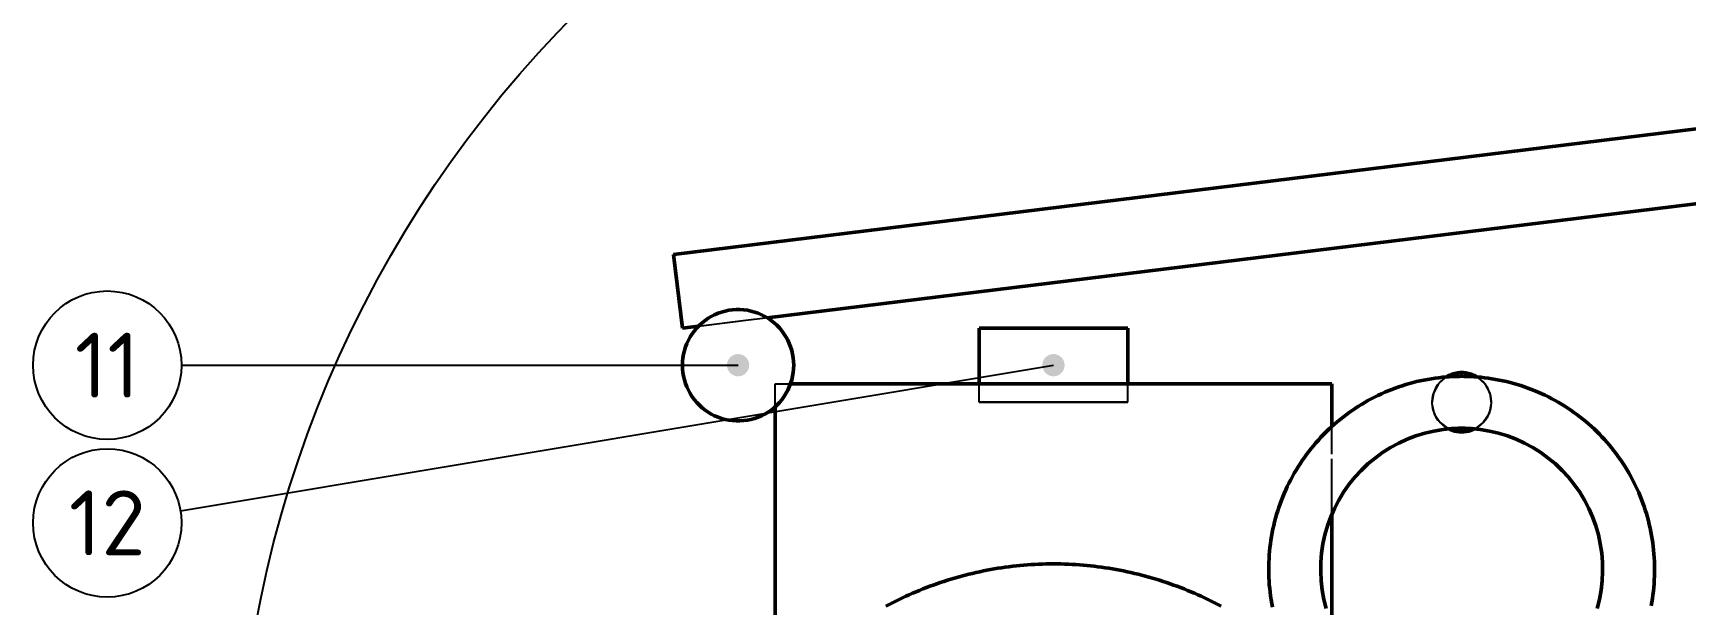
# Model space of a CAD drawing. Header units: millimetres. Extents: x 0 to 594, y 0 to 420.
# Drawn here: x 267.2 to 356.3, y 338.8 to 369.6 of the extents above; entities that cross this region are included whole.
import ezdxf
from ezdxf.enums import TextEntityAlignment as Align

# ---------------------------------------------------------------- set-up
doc = ezdxf.new("R2010")
doc.units = ezdxf.units.MM
doc.linetypes.add('ISO02-TRAZOS', pattern=[3.75, 3, -0.75])
for name, color, linetype, lineweight in [('01-VISIBLE', 7, 'CONTINUOUS', 50), ('02-OCULTA', 4, 'ISO02-TRAZOS', 25), ('06-TEXTO', 7, 'CONTINUOUS', 25), ('08-FINA', 5, 'CONTINUOUS', 25)]:
    doc.layers.add(name, color=color, linetype=linetype, lineweight=lineweight)
doc.styles.add('ISO3098', font='isocpeur.ttf')

msp = doc.modelspace()

# ---------------------------------------------------------------- hatches: boundary and pattern name
at = {"layer": '08-FINA'}
h = msp.add_hatch(color=7, dxfattribs=at)
h.dxf.hatch_style = 1
edge = h.paths.add_edge_path()
edge.add_arc((305.167, 351.693), 0.6, 0, 360)
h = msp.add_hatch(color=7, dxfattribs=at)
h.dxf.hatch_style = 1
edge = h.paths.add_edge_path()
edge.add_arc((322.167, 351.693), 0.6, 0, 360)

# ---------------------------------------------------------------- linework, layer by layer
at = {"layer": '01-VISIBLE'}
for points in [[(301.679, 357.664), (387.244, 368.17)], [(306.73, 354.254), (390.273, 364.511)], [(302.167, 353.693), (301.679, 357.664)], [(308.167, 351.693), (308.16, 351.894), (308.14, 352.093), (308.107, 352.291), (308.06, 352.486), (308.001, 352.677), (307.929, 352.865), (307.844, 353.046), (307.748, 353.222), (307.64, 353.391), (307.521, 353.553), (307.392, 353.706), (307.252, 353.85), (307.104, 353.984), (306.946, 354.109), (306.781, 354.222), (306.608, 354.324), (306.429, 354.415), (306.245, 354.493), (306.055, 354.559), (305.862, 354.612), (305.666, 354.652), (305.467, 354.678), (305.267, 354.692), (305.066, 354.692), (304.866, 354.678), (304.668, 354.652), (304.471, 354.612), (304.278, 354.559), (304.088, 354.493), (303.904, 354.415), (303.725, 354.324), (303.552, 354.222), (303.387, 354.109), (303.23, 353.984), (303.081, 353.85), (302.942, 353.706), (302.812, 353.553), (302.693, 353.391), (302.585, 353.222), (302.489, 353.046), (302.405, 352.865), (302.333, 352.677), (302.273, 352.486), (302.227, 352.291), (302.193, 352.093), (302.173, 351.894), (302.167, 351.693), (302.173, 351.493), (302.193, 351.293), (302.227, 351.096), (302.273, 350.901), (302.333, 350.709), (302.405, 350.522), (302.489, 350.34), (302.585, 350.164), (302.693, 349.996), (302.812, 349.834), (302.942, 349.681), (303.081, 349.537), (303.23, 349.402), (303.387, 349.278), (303.552, 349.165), (303.725, 349.062), (303.904, 348.972), (304.088, 348.894), (304.278, 348.828), (304.471, 348.775), (304.668, 348.735), (304.866, 348.708), (305.066, 348.695), (305.267, 348.695), (305.467, 348.708), (305.666, 348.735), (305.862, 348.775), (306.055, 348.828), (306.245, 348.894), (306.429, 348.972), (306.608, 349.062), (306.781, 349.165), (306.946, 349.278), (307.104, 349.402), (307.252, 349.537), (307.392, 349.681), (307.521, 349.834), (307.64, 349.996), (307.748, 350.164), (307.844, 350.34), (307.929, 350.522), (308.001, 350.709), (308.06, 350.901), (308.107, 351.096), (308.14, 351.293), (308.16, 351.493), (308.167, 351.693)], [(302.167, 353.693), (303.03, 353.799)], [(318.167, 353.693), (318.667, 353.693), (319.167, 353.693), (319.667, 353.693), (320.167, 353.693), (320.667, 353.693), (321.167, 353.693), (321.667, 353.693), (322.167, 353.693), (322.667, 353.693), (323.167, 353.693), (323.667, 353.693), (324.167, 353.693), (324.667, 353.693), (325.167, 353.693), (325.667, 353.693), (326.167, 353.693)], [(318.167, 350.693), (318.167, 353.693)], [(326.167, 350.693), (326.167, 353.693)], [(343.335, 351.06), (343.134, 351.042), (342.933, 351.02), (342.733, 350.994), (342.534, 350.964), (342.335, 350.931), (342.136, 350.893), (341.939, 350.852), (341.742, 350.807), (341.547, 350.758), (341.352, 350.705), (341.158, 350.649), (340.966, 350.588), (340.774, 350.525), (340.584, 350.457), (340.396, 350.386), (340.208, 350.311), (340.022, 350.232), (339.838, 350.15), (339.656, 350.064), (339.475, 349.975), (339.296, 349.882), (339.118, 349.786), (338.943, 349.686), (338.769, 349.583), (338.598, 349.477), (338.429, 349.367), (338.261, 349.254), (338.096, 349.138), (337.934, 349.019), (337.774, 348.896), (337.616, 348.771), (337.46, 348.642), (337.307, 348.511), (337.157, 348.376), (337.009, 348.239), (336.864, 348.098), (336.722, 347.955), (336.582, 347.81), (336.446, 347.661), (336.312, 347.51), (336.181, 347.356), (336.054, 347.2), (335.929, 347.042), (335.807, 346.881), (335.689, 346.717), (335.574, 346.552), (335.462, 346.384), (335.353, 346.214), (335.247, 346.042), (335.145, 345.868), (335.047, 345.692), (334.952, 345.514), (334.86, 345.335), (334.771, 345.153), (334.687, 344.97), (334.606, 344.785), (334.528, 344.599), (334.454, 344.411), (334.384, 344.222), (334.317, 344.032), (334.254, 343.84), (334.195, 343.647), (334.14, 343.453), (334.088, 343.258), (334.04, 343.062), (333.996, 342.866), (333.956, 342.668), (333.919, 342.469), (333.887, 342.27), (333.858, 342.071), (333.833, 341.87), (333.813, 341.67), (333.796, 341.469), (333.783, 341.267), (333.773, 341.066), (333.768, 340.864), (333.767, 340.662), (333.769, 340.461), (333.776, 340.259), (333.786, 340.058), (333.8, 339.856), (333.819, 339.655), (333.841, 339.455), (333.867, 339.255), (333.896, 339.055), (333.93, 338.856), (333.968, 338.658)], [(344.167, 351.293), (344.094, 351.292), (344.021, 351.287), (343.949, 351.278), (343.877, 351.267), (343.805, 351.252), (343.735, 351.234), (343.665, 351.213), (343.596, 351.188), (343.529, 351.161), (343.463, 351.13), (343.398, 351.096), (343.335, 351.06)], [(344.167, 351.093), (344.097, 351.093), (344.028, 351.092), (343.958, 351.091), (343.889, 351.09), (343.82, 351.088), (343.75, 351.085), (343.681, 351.082), (343.612, 351.079), (343.542, 351.075), (343.473, 351.07), (343.404, 351.065), (343.335, 351.06)], [(344.999, 351.06), (344.936, 351.096), (344.871, 351.13), (344.805, 351.161), (344.737, 351.188), (344.668, 351.213), (344.599, 351.234), (344.528, 351.252), (344.457, 351.267), (344.385, 351.278), (344.312, 351.287), (344.24, 351.292), (344.167, 351.293)], [(344.999, 351.06), (344.929, 351.065), (344.86, 351.07), (344.791, 351.075), (344.722, 351.079), (344.652, 351.082), (344.583, 351.085), (344.514, 351.088), (344.444, 351.09), (344.375, 351.091), (344.305, 351.092), (344.236, 351.093), (344.167, 351.093)], [(354.378, 338.722), (354.414, 338.92), (354.447, 339.118), (354.475, 339.317), (354.5, 339.517), (354.521, 339.717), (354.538, 339.917), (354.551, 340.118), (354.56, 340.318), (354.565, 340.519), (354.567, 340.72), (354.564, 340.921), (354.558, 341.122), (354.548, 341.323), (354.533, 341.523), (354.516, 341.724), (354.494, 341.923), (354.468, 342.123), (354.438, 342.321), (354.405, 342.52), (354.368, 342.717), (354.327, 342.914), (354.282, 343.11), (354.233, 343.305), (354.181, 343.499), (354.125, 343.692), (354.065, 343.884), (354.002, 344.075), (353.934, 344.264), (353.864, 344.452), (353.789, 344.639), (353.711, 344.824), (353.63, 345.008), (353.544, 345.19), (353.456, 345.37), (353.364, 345.549), (353.268, 345.726), (353.169, 345.901), (353.067, 346.074), (352.961, 346.245), (352.852, 346.413), (352.74, 346.58), (352.625, 346.745), (352.506, 346.907), (352.385, 347.067), (352.26, 347.225), (352.132, 347.38), (352.001, 347.533), (351.868, 347.683), (351.731, 347.83), (351.592, 347.975), (351.45, 348.117), (351.305, 348.257), (351.158, 348.393), (351.007, 348.527), (350.855, 348.658), (350.7, 348.785), (350.542, 348.91), (350.382, 349.032), (350.22, 349.15), (350.055, 349.266), (349.888, 349.378), (349.72, 349.487), (349.549, 349.593), (349.376, 349.695), (349.201, 349.794), (349.024, 349.889), (348.845, 349.982), (348.665, 350.07), (348.483, 350.155), (348.299, 350.237), (348.114, 350.315), (347.927, 350.39), (347.739, 350.46), (347.55, 350.528), (347.359, 350.591), (347.167, 350.651), (346.974, 350.707), (346.78, 350.76), (346.585, 350.808), (346.389, 350.853), (346.192, 350.894), (345.995, 350.931), (345.797, 350.965), (345.598, 350.994), (345.399, 351.02), (345.199, 351.042), (344.999, 351.06)], [(307.995, 350.693), (308.524, 350.693), (309.052, 350.693), (309.581, 350.693), (310.109, 350.693), (310.638, 350.693), (311.167, 350.693)], [(311.167, 350.693), (333.167, 350.693)], [(337.167, 350.693), (336.595, 350.693), (336.024, 350.693), (335.452, 350.693), (334.881, 350.693), (334.31, 350.693), (333.738, 350.693), (333.167, 350.693)], [(337.167, 348.385), (337.167, 350.693)], [(307.167, 333.647), (307.167, 349.457)], [(336.865, 338.585), (336.742, 339.072), (336.651, 339.567), (336.593, 340.066), (336.568, 340.568), (336.576, 341.07), (336.618, 341.571), (336.692, 342.068), (336.799, 342.559), (336.939, 343.042), (337.11, 343.514), (337.312, 343.975), (337.543, 344.421), (337.804, 344.85), (338.093, 345.262), (338.408, 345.653), (338.748, 346.023), (339.112, 346.369), (339.499, 346.691), (339.905, 346.986), (340.33, 347.254), (340.772, 347.493), (341.229, 347.703), (341.699, 347.882), (342.179, 348.029), (342.669, 348.144), (343.164, 348.227), (343.664, 348.277), (344.167, 348.293)], [(344.167, 348.293), (344.107, 348.293), (344.048, 348.292), (343.989, 348.291), (343.929, 348.29), (343.87, 348.288), (343.811, 348.285), (343.752, 348.282), (343.692, 348.279), (343.633, 348.275), (343.574, 348.27), (343.515, 348.265), (343.456, 348.26)], [(343.456, 348.26), (343.568, 348.21), (343.683, 348.168), (343.802, 348.136), (343.922, 348.112), (344.044, 348.098), (344.167, 348.093), (344.289, 348.098), (344.411, 348.112), (344.532, 348.136), (344.65, 348.168), (344.766, 348.21), (344.878, 348.26)], [(344.878, 348.26), (344.819, 348.265), (344.759, 348.27), (344.7, 348.275), (344.641, 348.279), (344.582, 348.282), (344.523, 348.285), (344.463, 348.288), (344.404, 348.29), (344.345, 348.291), (344.285, 348.292), (344.226, 348.293), (344.167, 348.293)], [(344.167, 348.293), (344.669, 348.277), (345.169, 348.227), (345.665, 348.144), (346.154, 348.029), (346.634, 347.882), (347.104, 347.703), (347.561, 347.493), (348.003, 347.254), (348.428, 346.986), (348.835, 346.691), (349.221, 346.369), (349.585, 346.023), (349.925, 345.653), (350.24, 345.262), (350.529, 344.85), (350.79, 344.421), (351.022, 343.975), (351.224, 343.514), (351.395, 343.042), (351.534, 342.559), (351.641, 342.068), (351.716, 341.571), (351.757, 341.07), (351.766, 340.568), (351.741, 340.066), (351.683, 339.567), (351.592, 339.072), (351.468, 338.585)], [(337.167, 337.734), (337.167, 343.653)], [(322.167, 340.985), (321.966, 340.984), (321.766, 340.98), (321.566, 340.975), (321.366, 340.968), (321.166, 340.958), (320.966, 340.947), (320.766, 340.933), (320.566, 340.917), (320.367, 340.899), (320.167, 340.879), (319.968, 340.857), (319.769, 340.833), (319.571, 340.806), (319.373, 340.778), (319.175, 340.748), (318.977, 340.715), (318.78, 340.68), (318.583, 340.644), (318.386, 340.605), (318.19, 340.564), (317.995, 340.521), (317.799, 340.476), (317.605, 340.429), (317.411, 340.38), (317.217, 340.329), (317.024, 340.275), (316.831, 340.22), (316.639, 340.163), (316.448, 340.104), (316.257, 340.042), (316.067, 339.979), (315.878, 339.914), (315.689, 339.846), (315.501, 339.777), (315.314, 339.706), (315.128, 339.633), (314.942, 339.557), (314.757, 339.48), (314.573, 339.401), (314.39, 339.32), (314.208, 339.237), (314.026, 339.152), (313.846, 339.066), (313.666, 338.977), (313.487, 338.886), (313.31, 338.794), (313.133, 338.7)], [(331.2, 338.7), (331.024, 338.794), (330.846, 338.886), (330.667, 338.977), (330.488, 339.066), (330.307, 339.152), (330.126, 339.237), (329.943, 339.32), (329.76, 339.401), (329.576, 339.48), (329.391, 339.557), (329.206, 339.633), (329.019, 339.706), (328.832, 339.777), (328.644, 339.846), (328.455, 339.914), (328.266, 339.979), (328.076, 340.042), (327.885, 340.104), (327.694, 340.163), (327.502, 340.22), (327.31, 340.275), (327.116, 340.329), (326.923, 340.38), (326.729, 340.429), (326.534, 340.476), (326.339, 340.521), (326.143, 340.564), (325.947, 340.605), (325.751, 340.644), (325.554, 340.68), (325.356, 340.715), (325.159, 340.748), (324.961, 340.778), (324.762, 340.806), (324.564, 340.833), (324.365, 340.857), (324.166, 340.879), (323.967, 340.899), (323.767, 340.917), (323.568, 340.933), (323.368, 340.947), (323.168, 340.958), (322.968, 340.968), (322.767, 340.975), (322.567, 340.98), (322.367, 340.984), (322.167, 340.985)]]:
    msp.add_lwpolyline(points, dxfattribs=at)
at = {"layer": '02-OCULTA'}
for points in [[(301.679, 357.664), (387.244, 368.17)], [(302.167, 353.693), (390.273, 364.511)], [(302.167, 353.693), (301.679, 357.664)], [(308.167, 351.693), (308.16, 351.894), (308.14, 352.093), (308.107, 352.291), (308.06, 352.486), (308.001, 352.677), (307.929, 352.865), (307.844, 353.046), (307.748, 353.222), (307.64, 353.391), (307.521, 353.553), (307.392, 353.706), (307.252, 353.85), (307.104, 353.984), (306.946, 354.109), (306.781, 354.222), (306.608, 354.324), (306.429, 354.415), (306.245, 354.493), (306.055, 354.559), (305.862, 354.612), (305.666, 354.652), (305.467, 354.678), (305.267, 354.692), (305.066, 354.692), (304.866, 354.678), (304.668, 354.652), (304.471, 354.612), (304.278, 354.559), (304.088, 354.493), (303.904, 354.415), (303.725, 354.324), (303.552, 354.222), (303.387, 354.109), (303.23, 353.984), (303.081, 353.85), (302.942, 353.706), (302.812, 353.553), (302.693, 353.391), (302.585, 353.222), (302.489, 353.046), (302.405, 352.865), (302.333, 352.677), (302.273, 352.486), (302.227, 352.291), (302.193, 352.093), (302.173, 351.894), (302.167, 351.693), (302.173, 351.493), (302.193, 351.293), (302.227, 351.096), (302.273, 350.901), (302.333, 350.709), (302.405, 350.522), (302.489, 350.34), (302.585, 350.164), (302.693, 349.996), (302.812, 349.834), (302.942, 349.681), (303.081, 349.537), (303.23, 349.402), (303.387, 349.278), (303.552, 349.165), (303.725, 349.062), (303.904, 348.972), (304.088, 348.894), (304.278, 348.828), (304.471, 348.775), (304.668, 348.735), (304.866, 348.708), (305.066, 348.695), (305.267, 348.695), (305.467, 348.708), (305.666, 348.735), (305.862, 348.775), (306.055, 348.828), (306.245, 348.894), (306.429, 348.972), (306.608, 349.062), (306.781, 349.165), (306.946, 349.278), (307.104, 349.402), (307.252, 349.537), (307.392, 349.681), (307.521, 349.834), (307.64, 349.996), (307.748, 350.164), (307.844, 350.34), (307.929, 350.522), (308.001, 350.709), (308.06, 350.901), (308.107, 351.096), (308.14, 351.293), (308.16, 351.493), (308.167, 351.693)], [(303.03, 353.799), (306.73, 354.254)], [(326.167, 353.693), (325.667, 353.693), (325.167, 353.693), (324.667, 353.693), (324.167, 353.693), (323.667, 353.693), (323.167, 353.693), (322.667, 353.693), (322.167, 353.693), (321.667, 353.693), (321.167, 353.693), (320.667, 353.693), (320.167, 353.693), (319.667, 353.693), (319.167, 353.693), (318.667, 353.693), (318.167, 353.693)], [(345.767, 349.693), (345.754, 349.894), (345.716, 350.091), (345.654, 350.282), (345.569, 350.464), (345.461, 350.634), (345.333, 350.789), (345.187, 350.926), (345.024, 351.044), (344.848, 351.141), (344.661, 351.215), (344.466, 351.265), (344.267, 351.29), (344.066, 351.29), (343.867, 351.265), (343.672, 351.215), (343.485, 351.141), (343.309, 351.044), (343.147, 350.926), (343, 350.789), (342.872, 350.634), (342.765, 350.464), (342.679, 350.282), (342.617, 350.091), (342.579, 349.894), (342.567, 349.693), (342.579, 349.493), (342.617, 349.295), (342.679, 349.104), (342.765, 348.923), (342.872, 348.753), (343, 348.598), (343.147, 348.461), (343.309, 348.342), (343.485, 348.246), (343.672, 348.172), (343.867, 348.122), (344.066, 348.097), (344.267, 348.097), (344.466, 348.122), (344.661, 348.172), (344.848, 348.246), (345.024, 348.342), (345.187, 348.461), (345.333, 348.598), (345.461, 348.753), (345.569, 348.923), (345.654, 349.104), (345.716, 349.295), (345.754, 349.493), (345.767, 349.693)], [(343.335, 351.06), (342.911, 350.685), (342.644, 350.185), (342.568, 349.624), (342.692, 349.072), (343.001, 348.597), (343.456, 348.26)], [(344.999, 351.06), (345.423, 350.685), (345.689, 350.185), (345.765, 349.624), (345.641, 349.072), (345.332, 348.597), (344.878, 348.26)], [(307.167, 349.457), (307.167, 350.693)], [(307.167, 286.896), (307.167, 350.693)], [(307.167, 350.693), (307.305, 350.693), (307.443, 350.693), (307.581, 350.693), (307.719, 350.693), (307.857, 350.693), (307.995, 350.693)], [(307.167, 350.693), (307.667, 350.693), (308.167, 350.693), (308.667, 350.693), (309.167, 350.693), (309.667, 350.693), (310.167, 350.693), (310.667, 350.693), (311.167, 350.693)], [(311.167, 350.693), (333.167, 350.693)], [(318.167, 349.693), (318.167, 350.693)], [(326.167, 349.693), (326.167, 350.693)], [(337.167, 350.693), (336.667, 350.693), (336.167, 350.693), (335.667, 350.693), (335.167, 350.693), (334.667, 350.693), (334.167, 350.693), (333.667, 350.693), (333.167, 350.693)], [(337.167, 286.896), (337.167, 350.693)], [(326.167, 349.693), (325.667, 349.693), (325.167, 349.693), (324.667, 349.693), (324.167, 349.693), (323.667, 349.693), (323.167, 349.693), (322.667, 349.693), (322.167, 349.693), (321.667, 349.693), (321.167, 349.693), (320.667, 349.693), (320.167, 349.693), (319.667, 349.693), (319.167, 349.693), (318.667, 349.693), (318.167, 349.693)], [(318.167, 349.693), (318.667, 349.693), (319.167, 349.693), (319.667, 349.693), (320.167, 349.693), (320.667, 349.693), (321.167, 349.693), (321.667, 349.693), (322.167, 349.693), (322.667, 349.693), (323.167, 349.693), (323.667, 349.693), (324.167, 349.693), (324.667, 349.693), (325.167, 349.693), (325.667, 349.693), (326.167, 349.693)], [(337.167, 343.653), (337.167, 348.385)], [(331.2, 338.7), (331.024, 338.794), (330.846, 338.886), (330.667, 338.977), (330.488, 339.066), (330.307, 339.152), (330.126, 339.237), (329.943, 339.32), (329.76, 339.401), (329.576, 339.48), (329.391, 339.557), (329.206, 339.633), (329.019, 339.706), (328.832, 339.777), (328.644, 339.846), (328.455, 339.914), (328.266, 339.979), (328.076, 340.042), (327.885, 340.104), (327.694, 340.163), (327.502, 340.22), (327.31, 340.275), (327.116, 340.329), (326.923, 340.38), (326.729, 340.429), (326.534, 340.476), (326.339, 340.521), (326.143, 340.564), (325.947, 340.605), (325.751, 340.644), (325.554, 340.68), (325.356, 340.715), (325.159, 340.748), (324.961, 340.778), (324.762, 340.806), (324.564, 340.833), (324.365, 340.857), (324.166, 340.879), (323.967, 340.899), (323.767, 340.917), (323.568, 340.933), (323.368, 340.947), (323.168, 340.958), (322.968, 340.968), (322.767, 340.975), (322.567, 340.98), (322.367, 340.984), (322.167, 340.985), (321.966, 340.984), (321.766, 340.98), (321.566, 340.975), (321.366, 340.968), (321.166, 340.958), (320.966, 340.947), (320.766, 340.933), (320.566, 340.917), (320.367, 340.899), (320.167, 340.879), (319.968, 340.857), (319.769, 340.833), (319.571, 340.806), (319.373, 340.778), (319.175, 340.748), (318.977, 340.715), (318.78, 340.68), (318.583, 340.644), (318.386, 340.605), (318.19, 340.564), (317.995, 340.521), (317.799, 340.476), (317.605, 340.429), (317.411, 340.38), (317.217, 340.329), (317.024, 340.275), (316.831, 340.22), (316.639, 340.163), (316.448, 340.104), (316.257, 340.042), (316.067, 339.979), (315.878, 339.914), (315.689, 339.846), (315.501, 339.777), (315.314, 339.706), (315.128, 339.633), (314.942, 339.557), (314.757, 339.48), (314.573, 339.401), (314.39, 339.32), (314.208, 339.237), (314.026, 339.152), (313.846, 339.066), (313.666, 338.977), (313.487, 338.886), (313.31, 338.794), (313.133, 338.7)]]:
    msp.add_lwpolyline(points, dxfattribs=at)
at = {"layer": '08-FINA'}
for p, q in [((275.112, 343.851), (322.167, 351.693)), ((275.167, 351.693), (305.167, 351.693))]:
    msp.add_line(p, q, dxfattribs=at)
for centre, radius in [((340.667, 326.5), 62.5), ((271.167, 351.693), 4), ((271.167, 343.193), 4)]:
    msp.add_circle(centre, radius, dxfattribs=at)

# ---------------------------------------------------------------- texts
at = {"layer": '06-TEXTO', "style": 'ISO3098'}
for s, p in [('11', (271.167, 351.693)), ('12', (271.167, 343.193))]:
    msp.add_text(s, height=3.5, dxfattribs=at).set_placement(p, align=Align.MIDDLE_CENTER)

doc.saveas('drawing.dxf')
